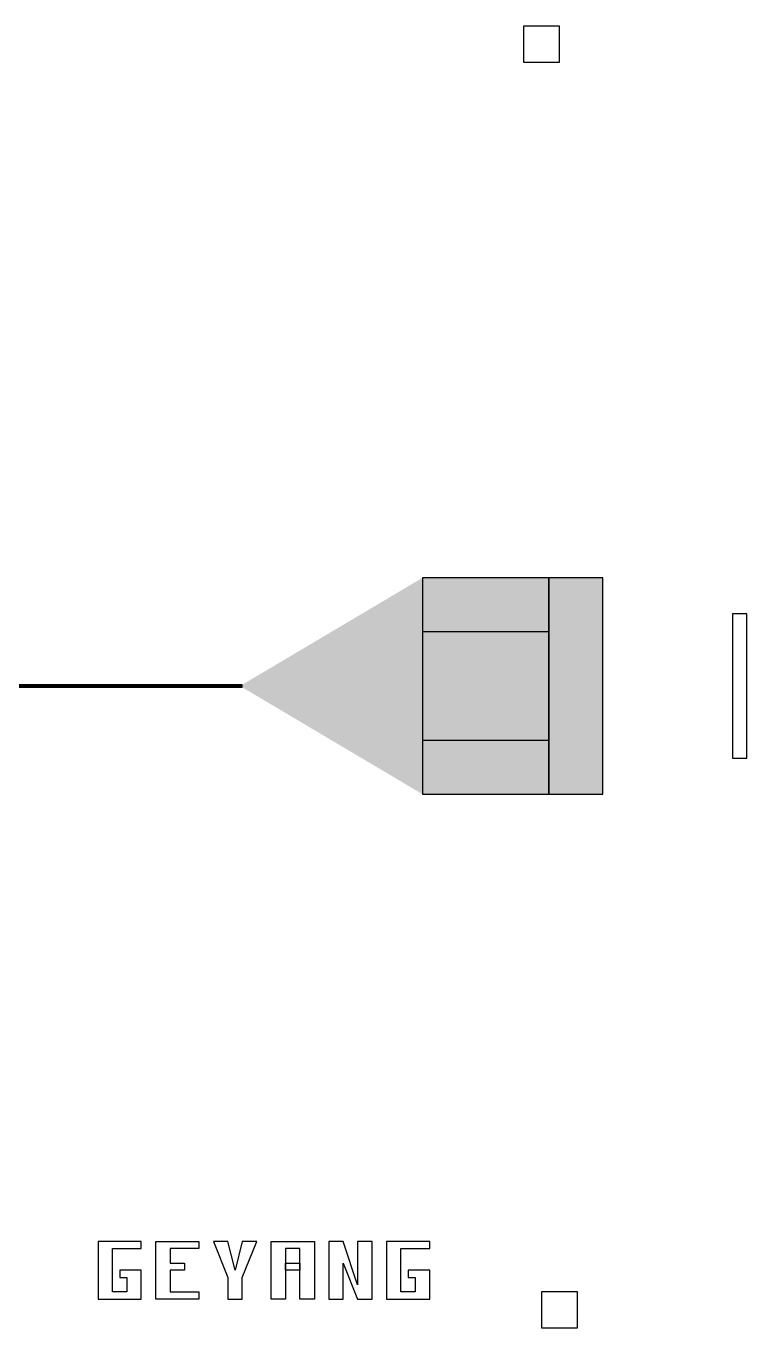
# Model space of a CAD drawing. Extents: x -200 to 7200, y -200 to 2100.
# Drawn here: x 6200 to 7200, y 60 to 1865 of the extents above; entities that cross this region are included whole.
import ezdxf

# ---------------------------------------------------------------- set-up
doc = ezdxf.new("R2010")
doc.units = 0
doc.layers.add('GAP', color=1, linetype='continuous')
doc.layers.add('PIN', color=2, linetype='continuous')

# ---------------------------------------------------------------- blocks, each defined once
blk = doc.blocks.new('R2C1GAP')
for points in [[(6925, 1100), (6750, 1100), (6750, 800), (6925, 800), (6925, 1100)], [(7000, 1100), (6925, 1100), (6925, 800), (7000, 800), (7000, 1100)], [(6500, 951.8), (6175, 951.8), (6175, 948.2), (6500, 948.2), (6500, 951.8)]]:
    blk.add_lwpolyline(points)
for points in [[(6750, 950), (6500, 950), (6750, 1100), (6500, 951.8)], [(6925, 1100), (6750, 1100), (6925, 800), (6750, 800)], [(7000, 1100), (6925, 1100), (7000, 800), (6925, 800)], [(6500, 951.8), (6175, 951.8), (6500, 948.2), (6175, 948.2)], [(6750, 950), (6500, 950), (6750, 800), (6500, 948.2)]]:
    blk.add_solid(points)
at = {"layer": 'gap'}
for points in [[(6300, 100), (6360, 100), (6360, 140), (6330, 140), (6330, 130), (6340, 130), (6340, 110), (6320, 110), (6320, 170), (6360, 170), (6360, 180), (6300, 180), (6300, 100), (6300, 100)], [(6380, 100), (6380, 180), (6440, 180), (6440, 170), (6400, 170), (6400, 150), (6420, 150), (6420, 140), (6400, 140), (6400, 110), (6440, 110), (6440, 100), (6380, 100), (6380, 100)], [(6480, 100), (6500, 100), (6500, 130), (6520, 180), (6500, 180), (6490, 140), (6480, 180), (6460, 180), (6480, 130), (6480, 100), (6480, 100)], [(6540, 100), (6540, 180), (6600, 180), (6600, 100), (6580, 100), (6580, 170), (6560, 170), (6560, 100), (6540, 100)], [(6620, 100), (6640, 100), (6640, 150), (6660, 100), (6680, 100), (6680, 180), (6660, 180), (6660, 120), (6640, 180), (6620, 180), (6620, 100), (6620, 100)], [(6700, 100), (6760, 100), (6760, 140), (6730, 140), (6730, 130), (6740, 130), (6740, 110), (6720, 110), (6720, 170), (6760, 170), (6760, 180), (6700, 180), (6700, 100), (6700, 100)], [(6560, 140), (6560, 150), (6580, 150), (6580, 140), (6560, 140)]]:
    blk.add_lwpolyline(points, dxfattribs=at)
blk = doc.blocks.new('R2C1PIN')
for points in [[(6925, 1025), (6750, 1025), (6750, 875), (6925, 875), (6925, 1025)], [(6500, 950.9), (6175, 950.9), (6175, 949.1), (6500, 949.1), (6500, 950.9)]]:
    blk.add_lwpolyline(points)
for points in [[(6750, 950), (6500, 950), (6750, 1025), (6500, 950.9)], [(6925, 1025), (6750, 1025), (6925, 875), (6750, 875)], [(6500, 950.9), (6175, 950.9), (6500, 949.1), (6175, 949.1)], [(6750, 950), (6500, 950), (6750, 875), (6500, 949.1)]]:
    blk.add_solid(points)
blk = doc.blocks.new('R2C1')
at = {"layer": 'gap'}
for points in [[(6940, 1815), (6940, 1865), (6890, 1865), (6890, 1815), (6940, 1815)], [(7200, 850), (7200, 1050), (7180, 1050), (7180, 850), (7200, 850)], [(6915, 60), (6965, 60), (6965, 110), (6915, 110), (6915, 60)]]:
    blk.add_lwpolyline(points, dxfattribs=at)

msp = doc.modelspace()

# ---------------------------------------------------------------- block references
msp.add_blockref('R2C1', (0, 0))
at = {"layer": 'gap'}
msp.add_blockref('R2C1GAP', (0, 0), dxfattribs=at)
at = {"layer": 'pin'}
msp.add_blockref('R2C1PIN', (0, 0), dxfattribs=at)

doc.saveas('drawing.dxf')
